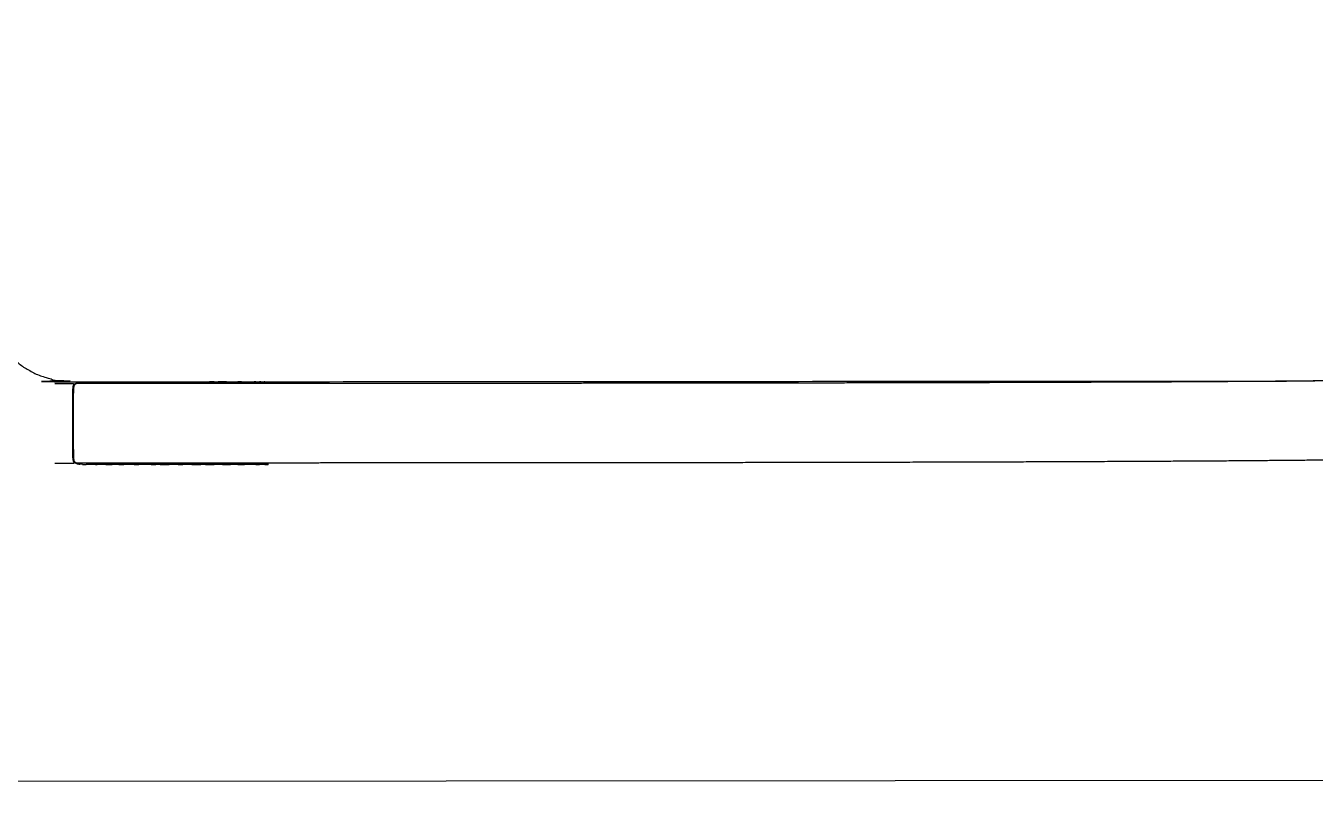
# Model space of a CAD drawing. Header units: millimetres. Extents: x 3429 to 24139, y -631 to 9878.
# Drawn here: x 8647.91 to 8684.87, y 3228.4 to 3250.64 of the extents above; entities that cross this region are included whole.
import ezdxf

# ---------------------------------------------------------------- set-up
doc = ezdxf.new("R2010")
doc.units = ezdxf.units.MM
for name, color, linetype, lineweight in [('multid_gorunus_4', 15, 'Continuous', 9), ('multid_gorunus_5', 193, 'Continuous', 5), ('SINIR', 3, 'Continuous', 30)]:
    doc.layers.add(name, color=color, linetype=linetype, lineweight=lineweight)

# ---------------------------------------------------------------- blocks, each defined once
blk = doc.blocks.new('altlık')
at = {"layer": 'SINIR'}
blk.add_lwpolyline([(7202.782, 6086.191), (7625.316, 6086.278), (7625.32, 6186.272), (8675.317, 6186.268), (8675.317, 6032.385), (8986.536, 6032.385), (8986.536, 5221.917), (6926.031, 5220.474), (6925.315, 6086.134)], dxfattribs=at)
blk = doc.blocks.new('grup-2')
at = {"layer": 'multid_gorunus_4', "lineweight": -3}
for points, knots in [([(1791.857, 5705.226), (1791.861, 5705.218), (1791.865, 5705.211), (1791.876, 5705.201), (1791.888, 5705.191), (1791.909, 5705.174), (1791.931, 5705.158), (1791.966, 5705.133), (1792, 5705.108), (1792.052, 5705.071), (1792.103, 5705.034), (1792.167, 5704.988), (1792.231, 5704.941), (1792.305, 5704.889), (1792.379, 5704.837), (1792.459, 5704.781), (1792.54, 5704.725), (1792.624, 5704.668), (1792.709, 5704.611), (1792.796, 5704.553), (1792.883, 5704.496), (1792.973, 5704.439), (1793.063, 5704.382), (1793.154, 5704.325), (1793.245, 5704.268), (1793.337, 5704.213), (1793.429, 5704.157), (1793.522, 5704.103), (1793.615, 5704.048), (1793.709, 5703.995), (1793.803, 5703.941), (1793.898, 5703.889), (1793.993, 5703.837), (1794.089, 5703.785), (1794.185, 5703.734), (1794.281, 5703.684), (1794.378, 5703.634), (1794.475, 5703.585), (1794.573, 5703.536), (1794.671, 5703.488), (1794.77, 5703.44), (1794.869, 5703.393), (1794.968, 5703.346), (1795.068, 5703.301), (1795.168, 5703.255), (1795.269, 5703.211), (1795.37, 5703.166), (1795.472, 5703.123), (1795.574, 5703.08), (1795.676, 5703.038), (1795.779, 5702.995), (1795.882, 5702.954), (1795.985, 5702.914), (1796.089, 5702.874), (1796.193, 5702.834), (1796.298, 5702.796), (1796.403, 5702.757), (1796.509, 5702.72), (1796.614, 5702.683), (1796.72, 5702.647), (1796.827, 5702.611), (1796.934, 5702.576), (1797.041, 5702.542), (1797.148, 5702.508), (1797.256, 5702.475), (1797.364, 5702.443), (1797.472, 5702.411), (1797.581, 5702.38), (1797.69, 5702.349), (1797.8, 5702.32), (1797.91, 5702.291), (1798.02, 5702.263), (1798.13, 5702.235), (1798.241, 5702.208), (1798.352, 5702.181), (1798.463, 5702.156), (1798.574, 5702.131), (1798.686, 5702.107), (1798.798, 5702.084), (1798.911, 5702.061), (1799.023, 5702.039), (1799.136, 5702.018), (1799.249, 5701.997), (1799.367, 5701.978), (1799.484, 5701.958), (1799.61, 5701.94), (1799.737, 5701.922), (1799.875, 5701.905), (1800.014, 5701.889), (1800.169, 5701.873), (1800.324, 5701.858), (1800.5, 5701.843), (1800.675, 5701.829), (1800.876, 5701.816), (1801.076, 5701.802), (1801.304, 5701.79), (1801.533, 5701.778), (1801.794, 5701.767), (1802.056, 5701.756), (1802.353, 5701.746), (1802.651, 5701.736), (1802.989, 5701.726), (1803.327, 5701.717), (1803.71, 5701.709), (1804.093, 5701.7), (1804.524, 5701.693), (1804.955, 5701.685), (1805.439, 5701.678), (1805.923, 5701.671), (1806.463, 5701.665), (1807.004, 5701.659), (1807.604, 5701.654), (1808.205, 5701.648), (1808.87, 5701.643), (1809.536, 5701.638), (1810.257, 5701.634), (1810.979, 5701.63), (1811.749, 5701.626), (1812.52, 5701.622), (1813.33, 5701.619), (1814.141, 5701.615), (1814.984, 5701.612), (1815.827, 5701.609), (1816.694, 5701.607), (1817.561, 5701.604), (1818.445, 5701.602), (1819.328, 5701.6), (1820.22, 5701.598), (1821.112, 5701.596), (1822.004, 5701.595), (1822.896, 5701.593), (1823.78, 5701.592), (1824.665, 5701.591), (1825.533, 5701.59), (1826.401, 5701.589), (1827.246, 5701.588), (1827.491, 5701.588), (1828.303, 5701.587), (1829.116, 5701.587), (1829.888, 5701.586), (1830.661, 5701.586), (1831.386, 5701.585), (1832.11, 5701.585), (1832.779, 5701.585), (1833.448, 5701.584), (1834.052, 5701.584), (1834.657, 5701.584), (1835.201, 5701.583), (1835.745, 5701.583), (1836.232, 5701.583), (1836.719, 5701.583), (1837.152, 5701.582), (1837.586, 5701.582), (1837.97, 5701.582), (1838.353, 5701.582), (1838.69, 5701.582), (1839.027, 5701.582), (1839.321, 5701.581), (1839.616, 5701.581), (1839.87, 5701.581), (1840.125, 5701.581), (1840.344, 5701.581), (1840.563, 5701.581), (1840.748, 5701.581), (1840.934, 5701.581), (1841.089, 5701.581), (1841.245, 5701.581), (1841.372, 5701.58), (1841.5, 5701.58), (1841.603, 5701.58), (1841.706, 5701.58), (1841.787, 5701.58), (1841.868, 5701.58), (1841.93, 5701.58), (1841.992, 5701.58), (1842.038, 5701.58), (1842.083, 5701.58), (1842.115, 5701.58), (1842.147, 5701.58), (1842.168, 5701.581), (1842.189, 5701.581), (1842.201, 5701.583), (1842.213, 5701.585)], [0, 0, 0, 1, 1, 2, 2, 3, 3, 4, 4, 5, 5, 6, 6, 7, 7, 8, 8, 9, 9, 10, 10, 11, 11, 12, 12, 13, 13, 14, 14, 15, 15, 16, 16, 17, 17, 18, 18, 19, 19, 20, 20, 21, 21, 22, 22, 23, 23, 24, 24, 25, 25, 26, 26, 27, 27, 28, 28, 29, 29, 30, 30, 31, 31, 32, 32, 33, 33, 34, 34, 35, 35, 36, 36, 37, 37, 38, 38, 39, 39, 40, 40, 41, 41, 42, 42, 43, 43, 44, 44, 45, 45, 46, 46, 47, 47, 48, 48, 49, 49, 50, 50, 51, 51, 52, 52, 53, 53, 54, 54, 55, 55, 56, 56, 57, 57, 58, 58, 59, 59, 60, 60, 61, 61, 62, 62, 63, 63, 64, 64, 65, 65, 66, 66, 67, 67, 68, 68, 69, 69, 70, 70, 71, 71, 72, 72, 73, 73, 74, 74, 75, 75, 76, 76, 77, 77, 78, 78, 79, 79, 80, 80, 81, 81, 82, 82, 83, 83, 84, 84, 85, 85, 86, 86, 87, 87, 88, 88, 89, 89, 90, 90, 91, 91, 91]), ([(1791.857, 5705.226), (1791.861, 5705.218), (1791.865, 5705.211), (1791.876, 5705.201), (1791.888, 5705.191), (1791.909, 5705.174), (1791.931, 5705.158), (1791.966, 5705.133), (1792, 5705.108), (1792.052, 5705.071), (1792.103, 5705.034), (1792.167, 5704.988), (1792.231, 5704.941), (1792.305, 5704.889), (1792.379, 5704.837), (1792.459, 5704.781), (1792.54, 5704.725), (1792.624, 5704.668), (1792.709, 5704.611), (1792.796, 5704.553), (1792.883, 5704.496), (1792.973, 5704.439), (1793.063, 5704.382), (1793.154, 5704.325), (1793.245, 5704.268), (1793.337, 5704.213), (1793.429, 5704.157), (1793.522, 5704.103), (1793.615, 5704.048), (1793.709, 5703.995), (1793.803, 5703.941), (1793.898, 5703.889), (1793.993, 5703.837), (1794.089, 5703.785), (1794.185, 5703.734), (1794.281, 5703.684), (1794.378, 5703.634), (1794.475, 5703.585), (1794.573, 5703.536), (1794.671, 5703.488), (1794.77, 5703.44), (1794.869, 5703.393), (1794.968, 5703.346), (1795.068, 5703.301), (1795.168, 5703.255), (1795.269, 5703.211), (1795.37, 5703.166), (1795.472, 5703.123), (1795.574, 5703.08), (1795.676, 5703.038), (1795.779, 5702.995), (1795.882, 5702.954), (1795.985, 5702.914), (1796.089, 5702.874), (1796.193, 5702.834), (1796.298, 5702.796), (1796.403, 5702.757), (1796.509, 5702.72), (1796.614, 5702.683), (1796.72, 5702.647), (1796.827, 5702.611), (1796.934, 5702.576), (1797.041, 5702.542), (1797.148, 5702.508), (1797.256, 5702.475), (1797.364, 5702.443), (1797.472, 5702.411), (1797.581, 5702.38), (1797.69, 5702.349), (1797.8, 5702.32), (1797.91, 5702.291), (1798.02, 5702.263), (1798.13, 5702.235), (1798.241, 5702.208), (1798.352, 5702.181), (1798.463, 5702.156), (1798.574, 5702.131), (1798.686, 5702.107), (1798.798, 5702.084), (1798.911, 5702.061), (1799.023, 5702.039), (1799.136, 5702.018), (1799.249, 5701.997), (1799.367, 5701.978), (1799.484, 5701.958), (1799.61, 5701.94), (1799.737, 5701.922), (1799.875, 5701.905), (1800.014, 5701.889), (1800.169, 5701.873), (1800.324, 5701.858), (1800.5, 5701.843), (1800.675, 5701.829), (1800.876, 5701.816), (1801.076, 5701.802), (1801.304, 5701.79), (1801.533, 5701.778), (1801.794, 5701.767), (1802.056, 5701.756), (1802.353, 5701.746), (1802.651, 5701.736), (1802.989, 5701.726), (1803.327, 5701.717), (1803.71, 5701.709), (1804.093, 5701.7), (1804.524, 5701.693), (1804.955, 5701.685), (1805.439, 5701.678), (1805.923, 5701.671), (1806.463, 5701.665), (1807.004, 5701.659), (1807.604, 5701.654), (1808.205, 5701.648), (1808.87, 5701.643), (1809.536, 5701.638), (1810.257, 5701.634), (1810.979, 5701.63), (1811.749, 5701.626), (1812.52, 5701.622), (1813.33, 5701.619), (1814.141, 5701.615), (1814.984, 5701.612), (1815.827, 5701.609), (1816.694, 5701.607), (1817.561, 5701.604), (1818.445, 5701.602), (1819.328, 5701.6), (1820.22, 5701.598), (1821.112, 5701.596), (1822.004, 5701.595), (1822.896, 5701.593), (1823.78, 5701.592), (1824.665, 5701.591), (1825.533, 5701.59), (1826.401, 5701.589), (1827.246, 5701.588), (1827.491, 5701.588), (1828.303, 5701.587), (1829.116, 5701.587), (1829.888, 5701.586), (1830.661, 5701.586), (1831.386, 5701.585), (1832.11, 5701.585), (1832.779, 5701.585), (1833.448, 5701.584), (1834.052, 5701.584), (1834.657, 5701.584), (1835.201, 5701.583), (1835.745, 5701.583), (1836.232, 5701.583), (1836.719, 5701.583), (1837.152, 5701.582), (1837.586, 5701.582), (1837.97, 5701.582), (1838.353, 5701.582), (1838.69, 5701.582), (1839.027, 5701.582), (1839.321, 5701.581), (1839.616, 5701.581), (1839.87, 5701.581), (1840.125, 5701.581), (1840.344, 5701.581), (1840.563, 5701.581), (1840.748, 5701.581), (1840.934, 5701.581), (1841.089, 5701.581), (1841.245, 5701.581), (1841.372, 5701.58), (1841.5, 5701.58), (1841.603, 5701.58), (1841.706, 5701.58), (1841.787, 5701.58), (1841.868, 5701.58), (1841.93, 5701.58), (1841.992, 5701.58), (1842.038, 5701.58), (1842.083, 5701.58), (1842.115, 5701.58), (1842.147, 5701.58), (1842.168, 5701.581), (1842.189, 5701.581), (1842.201, 5701.583), (1842.213, 5701.585)], [0, 0, 0, 1, 1, 2, 2, 3, 3, 4, 4, 5, 5, 6, 6, 7, 7, 8, 8, 9, 9, 10, 10, 11, 11, 12, 12, 13, 13, 14, 14, 15, 15, 16, 16, 17, 17, 18, 18, 19, 19, 20, 20, 21, 21, 22, 22, 23, 23, 24, 24, 25, 25, 26, 26, 27, 27, 28, 28, 29, 29, 30, 30, 31, 31, 32, 32, 33, 33, 34, 34, 35, 35, 36, 36, 37, 37, 38, 38, 39, 39, 40, 40, 41, 41, 42, 42, 43, 43, 44, 44, 45, 45, 46, 46, 47, 47, 48, 48, 49, 49, 50, 50, 51, 51, 52, 52, 53, 53, 54, 54, 55, 55, 56, 56, 57, 57, 58, 58, 59, 59, 60, 60, 61, 61, 62, 62, 63, 63, 64, 64, 65, 65, 66, 66, 67, 67, 68, 68, 69, 69, 70, 70, 71, 71, 72, 72, 73, 73, 74, 74, 75, 75, 76, 76, 77, 77, 78, 78, 79, 79, 80, 80, 81, 81, 82, 82, 83, 83, 84, 84, 85, 85, 86, 86, 87, 87, 88, 88, 89, 89, 90, 90, 91, 91, 91]), ([(1841.82, 5703.899), (1841.781, 5703.9), (1841.742, 5703.9), (1841.721, 5703.901), (1841.701, 5703.902), (1841.65, 5703.902), (1841.598, 5703.902), (1841.54, 5703.903), (1841.481, 5703.903), (1841.414, 5703.903), (1841.347, 5703.903), (1841.271, 5703.903), (1841.195, 5703.903), (1841.109, 5703.903), (1841.024, 5703.903), (1840.929, 5703.903), (1840.833, 5703.903), (1840.729, 5703.903), (1840.625, 5703.904), (1840.513, 5703.904), (1840.402, 5703.904), (1840.284, 5703.904), (1840.166, 5703.904), (1840.043, 5703.904), (1839.92, 5703.904), (1839.793, 5703.904), (1839.666, 5703.904), (1839.537, 5703.904), (1839.408, 5703.904), (1839.277, 5703.904), (1839.147, 5703.904), (1839.016, 5703.904), (1838.886, 5703.904), (1838.757, 5703.904), (1838.628, 5703.904), (1838.501, 5703.905), (1838.374, 5703.905), (1838.251, 5703.905), (1838.128, 5703.905), (1838.01, 5703.905), (1837.892, 5703.905), (1837.781, 5703.905), (1837.669, 5703.905), (1837.565, 5703.905), (1837.461, 5703.905), (1837.365, 5703.905), (1837.27, 5703.905), (1837.184, 5703.905), (1837.099, 5703.905), (1837.023, 5703.905), (1836.947, 5703.905), (1836.88, 5703.905), (1836.813, 5703.905), (1836.803, 5703.905), (1836.793, 5703.905)], [90.111111, 90.111111, 90.111111, 91, 91, 92, 92, 93, 93, 94, 94, 95, 95, 96, 96, 97, 97, 98, 98, 99, 99, 100, 100, 101, 101, 102, 102, 103, 103, 104, 104, 105, 105, 106, 106, 107, 107, 108, 108, 109, 109, 110, 110, 111, 111, 112, 112, 113, 113, 114, 114, 115, 115, 116, 116, 116.169368, 116.169368, 116.169368]), ([(1841.82, 5703.899), (1841.781, 5703.9), (1841.742, 5703.9), (1841.721, 5703.901), (1841.701, 5703.902), (1841.65, 5703.902), (1841.598, 5703.902), (1841.54, 5703.903), (1841.481, 5703.903), (1841.414, 5703.903), (1841.347, 5703.903), (1841.271, 5703.903), (1841.195, 5703.903), (1841.109, 5703.903), (1841.024, 5703.903), (1840.929, 5703.903), (1840.833, 5703.903), (1840.729, 5703.903), (1840.625, 5703.904), (1840.513, 5703.904), (1840.402, 5703.904), (1840.284, 5703.904), (1840.166, 5703.904), (1840.043, 5703.904), (1839.92, 5703.904), (1839.793, 5703.904), (1839.666, 5703.904), (1839.537, 5703.904), (1839.408, 5703.904), (1839.277, 5703.904), (1839.147, 5703.904), (1839.016, 5703.904), (1838.886, 5703.904), (1838.757, 5703.904), (1838.628, 5703.904), (1838.501, 5703.905), (1838.374, 5703.905), (1838.251, 5703.905), (1838.128, 5703.905), (1838.01, 5703.905), (1837.892, 5703.905), (1837.781, 5703.905), (1837.669, 5703.905), (1837.565, 5703.905), (1837.461, 5703.905), (1837.365, 5703.905), (1837.27, 5703.905), (1837.184, 5703.905), (1837.099, 5703.905), (1837.023, 5703.905), (1836.947, 5703.905), (1836.88, 5703.905), (1836.813, 5703.905), (1836.803, 5703.905), (1836.793, 5703.905)], [90.111111, 90.111111, 90.111111, 91, 91, 92, 92, 93, 93, 94, 94, 95, 95, 96, 96, 97, 97, 98, 98, 99, 99, 100, 100, 101, 101, 102, 102, 103, 103, 104, 104, 105, 105, 106, 106, 107, 107, 108, 108, 109, 109, 110, 110, 111, 111, 112, 112, 113, 113, 114, 114, 115, 115, 116, 116, 116.169368, 116.169368, 116.169368]), ([(1836.911, 5703.905), (1836.912, 5703.905), (1836.912, 5703.905), (1836.93, 5703.905), (1836.947, 5703.905)], [247.9906989, 247.9906989, 247.9906989, 248, 248, 248.2579235, 248.2579235, 248.2579235]), ([(1836.911, 5703.905), (1836.912, 5703.905), (1836.912, 5703.905), (1836.93, 5703.905), (1836.947, 5703.905)], [247.9906989, 247.9906989, 247.9906989, 248, 248, 248.2579235, 248.2579235, 248.2579235]), ([(1837.047, 5703.905), (1837.048, 5703.905), (1837.048, 5703.905), (1837.073, 5703.905), (1837.099, 5703.905)], [248.9965407, 248.9965407, 248.9965407, 249, 249, 249.3333336, 249.3333336, 249.3333336]), ([(1837.047, 5703.905), (1837.048, 5703.905), (1837.048, 5703.905), (1837.073, 5703.905), (1837.099, 5703.905)], [248.9965407, 248.9965407, 248.9965407, 249, 249, 249.3333336, 249.3333336, 249.3333336]), ([(1837.46, 5703.905), (1837.514, 5703.905), (1837.567, 5703.905), (1837.567, 5703.905), (1837.567, 5703.905)], [251.4433919, 251.4433919, 251.4433919, 252, 252, 252.0000001, 252.0000001, 252.0000001]), ([(1837.46, 5703.905), (1837.514, 5703.905), (1837.567, 5703.905), (1837.567, 5703.905), (1837.567, 5703.905)], [251.4433919, 251.4433919, 251.4433919, 252, 252, 252.0000001, 252.0000001, 252.0000001]), ([(1837.892, 5703.905), (1837.948, 5703.905), (1838.004, 5703.905), (1838.066, 5703.905), (1838.128, 5703.905)], [253.50262, 253.50262, 253.50262, 254, 254, 254.520117, 254.520117, 254.520117]), ([(1837.892, 5703.905), (1837.948, 5703.905), (1838.004, 5703.905), (1838.066, 5703.905), (1838.128, 5703.905)], [253.50262, 253.50262, 253.50262, 254, 254, 254.520117, 254.520117, 254.520117]), ([(1838.242, 5703.905), (1838.242, 5703.905), (1838.243, 5703.905), (1838.308, 5703.905), (1838.374, 5703.905)], [254.9972972, 254.9972972, 254.9972972, 255, 255, 255.5285371, 255.5285371, 255.5285371]), ([(1838.242, 5703.905), (1838.242, 5703.905), (1838.243, 5703.905), (1838.308, 5703.905), (1838.374, 5703.905)], [254.9972972, 254.9972972, 254.9972972, 255, 255, 255.5285371, 255.5285371, 255.5285371]), ([(1838.747, 5703.904), (1838.747, 5703.904), (1838.748, 5703.904), (1838.817, 5703.904), (1838.886, 5703.904)], [256.9963384, 256.9963384, 256.9963384, 257, 257, 257.5283092, 257.5283092, 257.5283092]), ([(1838.747, 5703.904), (1838.747, 5703.904), (1838.748, 5703.904), (1838.817, 5703.904), (1838.886, 5703.904)], [256.9963384, 256.9963384, 256.9963384, 257, 257, 257.5283092, 257.5283092, 257.5283092]), ([(1839.009, 5703.904), (1839.009, 5703.904), (1839.009, 5703.904), (1839.141, 5703.904), (1839.273, 5703.904), (1839.34, 5703.904), (1839.408, 5703.904)], [257.99816, 257.99816, 257.99816, 258, 258, 259, 259, 259.510421, 259.510421, 259.510421]), ([(1839.009, 5703.904), (1839.009, 5703.904), (1839.009, 5703.904), (1839.141, 5703.904), (1839.273, 5703.904), (1839.34, 5703.904), (1839.408, 5703.904)], [257.99816, 257.99816, 257.99816, 258, 258, 259, 259, 259.510421, 259.510421, 259.510421]), ([(1839.536, 5703.904), (1839.537, 5703.904), (1839.537, 5703.904), (1839.602, 5703.904), (1839.666, 5703.904)], [259.9959788, 259.9959788, 259.9959788, 260, 260, 260.4944509, 260.4944509, 260.4944509]), ([(1839.536, 5703.904), (1839.537, 5703.904), (1839.537, 5703.904), (1839.602, 5703.904), (1839.666, 5703.904)], [259.9959788, 259.9959788, 259.9959788, 260, 260, 260.4944509, 260.4944509, 260.4944509]), ([(1840.054, 5703.904), (1840.054, 5703.904), (1840.055, 5703.904), (1840.11, 5703.904), (1840.166, 5703.904)], [261.9964985, 261.9964985, 261.9964985, 262, 262, 262.4469027, 262.4469027, 262.4469027]), ([(1840.054, 5703.904), (1840.054, 5703.904), (1840.055, 5703.904), (1840.11, 5703.904), (1840.166, 5703.904)], [261.9964985, 261.9964985, 261.9964985, 262, 262, 262.4469027, 262.4469027, 262.4469027]), ([(1840.302, 5703.904), (1840.303, 5703.904), (1840.303, 5703.904), (1840.422, 5703.904), (1840.542, 5703.904), (1840.583, 5703.904), (1840.625, 5703.904)], [262.997395, 262.997395, 262.997395, 263, 263, 264, 264, 264.369074, 264.369074, 264.369074]), ([(1840.302, 5703.904), (1840.303, 5703.904), (1840.303, 5703.904), (1840.422, 5703.904), (1840.542, 5703.904), (1840.583, 5703.904), (1840.625, 5703.904)], [262.997395, 262.997395, 262.997395, 263, 263, 264, 264, 264.369074, 264.369074, 264.369074]), ([(1840.767, 5703.903), (1840.767, 5703.903), (1840.767, 5703.903), (1840.872, 5703.903), (1840.978, 5703.903), (1841.001, 5703.903), (1841.024, 5703.903)], [264.999047, 264.999047, 264.999047, 265, 265, 266, 266, 266.239627, 266.239627, 266.239627]), ([(1840.767, 5703.903), (1840.767, 5703.903), (1840.767, 5703.903), (1840.872, 5703.903), (1840.978, 5703.903), (1841.001, 5703.903), (1841.024, 5703.903)], [264.999047, 264.999047, 264.999047, 265, 265, 266, 266, 266.239627, 266.239627, 266.239627]), ([(1841.82, 5703.899), (1841.842, 5703.899), (1841.864, 5703.899), (1841.896, 5703.898), (1841.927, 5703.897), (1841.954, 5703.896), (1841.98, 5703.895), (1842.001, 5703.894), (1842.022, 5703.893)], [83.301867, 83.301867, 83.301867, 84, 84, 85, 85, 86, 86, 87, 87, 87]), ([(1841.82, 5703.899), (1841.842, 5703.899), (1841.864, 5703.899), (1841.896, 5703.898), (1841.927, 5703.897), (1841.954, 5703.896), (1841.98, 5703.895), (1842.001, 5703.894), (1842.022, 5703.893)], [83.301867, 83.301867, 83.301867, 84, 84, 85, 85, 86, 86, 87, 87, 87]), ([(1842.1, 5703.887), (1842.082, 5703.889), (1842.065, 5703.891), (1842.043, 5703.892), (1842.022, 5703.893)], [0, 0, 0, 1, 1, 2, 2, 2]), ([(1842.1, 5703.887), (1842.082, 5703.889), (1842.065, 5703.891), (1842.043, 5703.892), (1842.022, 5703.893)], [0, 0, 0, 1, 1, 2, 2, 2]), ([(1842.1, 5703.887), (1842.114, 5703.885), (1842.127, 5703.883), (1842.14, 5703.88), (1842.152, 5703.878)], [2, 2, 2, 3, 3, 4, 4, 4]), ([(1842.1, 5703.887), (1842.114, 5703.885), (1842.127, 5703.883), (1842.14, 5703.88), (1842.152, 5703.878)], [2, 2, 2, 3, 3, 4, 4, 4]), ([(1842.152, 5703.878), (1842.163, 5703.876), (1842.174, 5703.873), (1842.182, 5703.87), (1842.19, 5703.868), (1842.197, 5703.864), (1842.203, 5703.861)], [-1, -1, -1, 0, 0, 1, 1, 2, 2, 2]), ([(1842.152, 5703.878), (1842.163, 5703.876), (1842.174, 5703.873), (1842.182, 5703.87), (1842.19, 5703.868), (1842.197, 5703.864), (1842.203, 5703.861)], [-1, -1, -1, 0, 0, 1, 1, 2, 2, 2]), ([(1842.179, 5701.567), (1842.183, 5701.568), (1842.188, 5701.568), (1842.198, 5701.571), (1842.209, 5701.573), (1842.217, 5701.576), (1842.225, 5701.579), (1842.231, 5701.582), (1842.237, 5701.585), (1842.242, 5701.588), (1842.247, 5701.592), (1842.251, 5701.596), (1842.255, 5701.6), (1842.259, 5701.604), (1842.263, 5701.609), (1842.266, 5701.614), (1842.269, 5701.62), (1842.272, 5701.626), (1842.275, 5701.632), (1842.277, 5701.64), (1842.279, 5701.647), (1842.281, 5701.656), (1842.283, 5701.665), (1842.285, 5701.675), (1842.287, 5701.686), (1842.288, 5701.698), (1842.289, 5701.71), (1842.29, 5701.724), (1842.292, 5701.738), (1842.292, 5701.754), (1842.293, 5701.77), (1842.294, 5701.788), (1842.294, 5701.806), (1842.295, 5701.827), (1842.295, 5701.847), (1842.295, 5701.87), (1842.296, 5701.893), (1842.296, 5701.919), (1842.296, 5701.945), (1842.296, 5701.973), (1842.296, 5702.001), (1842.296, 5702.032), (1842.296, 5702.064), (1842.296, 5702.098), (1842.296, 5702.132), (1842.296, 5702.169), (1842.296, 5702.206), (1842.296, 5702.245), (1842.296, 5702.285), (1842.296, 5702.326), (1842.296, 5702.367), (1842.296, 5702.41), (1842.296, 5702.452), (1842.296, 5702.496), (1842.296, 5702.54), (1842.296, 5702.585), (1842.296, 5702.629), (1842.296, 5702.674), (1842.296, 5702.719), (1842.296, 5702.764), (1842.296, 5702.809), (1842.296, 5702.853), (1842.296, 5702.898), (1842.296, 5702.942), (1842.296, 5702.986), (1842.296, 5703.028), (1842.296, 5703.071), (1842.296, 5703.112), (1842.297, 5703.153), (1842.296, 5703.193), (1842.296, 5703.232), (1842.296, 5703.269), (1842.297, 5703.306), (1842.297, 5703.34), (1842.297, 5703.374), (1842.297, 5703.406), (1842.297, 5703.437), (1842.297, 5703.465), (1842.297, 5703.493), (1842.296, 5703.519), (1842.296, 5703.545), (1842.296, 5703.568), (1842.296, 5703.591), (1842.295, 5703.611), (1842.295, 5703.632), (1842.295, 5703.65), (1842.294, 5703.668), (1842.293, 5703.684), (1842.292, 5703.7), (1842.291, 5703.714), (1842.29, 5703.728), (1842.289, 5703.74), (1842.288, 5703.752), (1842.286, 5703.763), (1842.284, 5703.773), (1842.282, 5703.782), (1842.28, 5703.791), (1842.278, 5703.798), (1842.275, 5703.806), (1842.273, 5703.812), (1842.27, 5703.818), (1842.267, 5703.824), (1842.263, 5703.829), (1842.26, 5703.834), (1842.256, 5703.838), (1842.252, 5703.842), (1842.248, 5703.846), (1842.243, 5703.85), (1842.238, 5703.853), (1842.232, 5703.856), (1842.225, 5703.86), (1842.217, 5703.862), (1842.21, 5703.865), (1842.199, 5703.867), (1842.189, 5703.87), (1842.184, 5703.87), (1842.18, 5703.871)], [123.680145, 123.680145, 123.680145, 124, 124, 125, 125, 126, 126, 127, 127, 128, 128, 129, 129, 130, 130, 131, 131, 132, 132, 133, 133, 134, 134, 135, 135, 136, 136, 137, 137, 138, 138, 139, 139, 140, 140, 141, 141, 142, 142, 143, 143, 144, 144, 145, 145, 146, 146, 147, 147, 148, 148, 149, 149, 150, 150, 151, 151, 152, 152, 153, 153, 154, 154, 155, 155, 156, 156, 157, 157, 158, 158, 159, 159, 160, 160, 161, 161, 162, 162, 163, 163, 164, 164, 165, 165, 166, 166, 167, 167, 168, 168, 169, 169, 170, 170, 171, 171, 172, 172, 173, 173, 174, 174, 175, 175, 176, 176, 177, 177, 178, 178, 179, 179, 180, 180, 180.319855, 180.319855, 180.319855]), ([(1842.179, 5701.567), (1842.183, 5701.568), (1842.188, 5701.568), (1842.198, 5701.571), (1842.209, 5701.573), (1842.217, 5701.576), (1842.225, 5701.579), (1842.231, 5701.582), (1842.237, 5701.585), (1842.242, 5701.588), (1842.247, 5701.592), (1842.251, 5701.596), (1842.255, 5701.6), (1842.259, 5701.604), (1842.263, 5701.609), (1842.266, 5701.614), (1842.269, 5701.62), (1842.272, 5701.626), (1842.275, 5701.632), (1842.277, 5701.64), (1842.279, 5701.647), (1842.281, 5701.656), (1842.283, 5701.665), (1842.285, 5701.675), (1842.287, 5701.686), (1842.288, 5701.698), (1842.289, 5701.71), (1842.29, 5701.724), (1842.292, 5701.738), (1842.292, 5701.754), (1842.293, 5701.77), (1842.294, 5701.788), (1842.294, 5701.806), (1842.295, 5701.827), (1842.295, 5701.847), (1842.295, 5701.87), (1842.296, 5701.893), (1842.296, 5701.919), (1842.296, 5701.945), (1842.296, 5701.973), (1842.296, 5702.001), (1842.296, 5702.032), (1842.296, 5702.064), (1842.296, 5702.098), (1842.296, 5702.132), (1842.296, 5702.169), (1842.296, 5702.206), (1842.296, 5702.245), (1842.296, 5702.285), (1842.296, 5702.326), (1842.296, 5702.367), (1842.296, 5702.41), (1842.296, 5702.452), (1842.296, 5702.496), (1842.296, 5702.54), (1842.296, 5702.585), (1842.296, 5702.629), (1842.296, 5702.674), (1842.296, 5702.719), (1842.296, 5702.764), (1842.296, 5702.809), (1842.296, 5702.853), (1842.296, 5702.898), (1842.296, 5702.942), (1842.296, 5702.986), (1842.296, 5703.028), (1842.296, 5703.071), (1842.296, 5703.112), (1842.297, 5703.153), (1842.296, 5703.193), (1842.296, 5703.232), (1842.296, 5703.269), (1842.297, 5703.306), (1842.297, 5703.34), (1842.297, 5703.374), (1842.297, 5703.406), (1842.297, 5703.437), (1842.297, 5703.465), (1842.297, 5703.493), (1842.296, 5703.519), (1842.296, 5703.545), (1842.296, 5703.568), (1842.296, 5703.591), (1842.295, 5703.611), (1842.295, 5703.632), (1842.295, 5703.65), (1842.294, 5703.668), (1842.293, 5703.684), (1842.292, 5703.7), (1842.291, 5703.714), (1842.29, 5703.728), (1842.289, 5703.74), (1842.288, 5703.752), (1842.286, 5703.763), (1842.284, 5703.773), (1842.282, 5703.782), (1842.28, 5703.791), (1842.278, 5703.798), (1842.275, 5703.806), (1842.273, 5703.812), (1842.27, 5703.818), (1842.267, 5703.824), (1842.263, 5703.829), (1842.26, 5703.834), (1842.256, 5703.838), (1842.252, 5703.842), (1842.248, 5703.846), (1842.243, 5703.85), (1842.238, 5703.853), (1842.232, 5703.856), (1842.225, 5703.86), (1842.217, 5703.862), (1842.21, 5703.865), (1842.199, 5703.867), (1842.189, 5703.87), (1842.184, 5703.87), (1842.18, 5703.871)], [123.680145, 123.680145, 123.680145, 124, 124, 125, 125, 126, 126, 127, 127, 128, 128, 129, 129, 130, 130, 131, 131, 132, 132, 133, 133, 134, 134, 135, 135, 136, 136, 137, 137, 138, 138, 139, 139, 140, 140, 141, 141, 142, 142, 143, 143, 144, 144, 145, 145, 146, 146, 147, 147, 148, 148, 149, 149, 150, 150, 151, 151, 152, 152, 153, 153, 154, 154, 155, 155, 156, 156, 157, 157, 158, 158, 159, 159, 160, 160, 161, 161, 162, 162, 163, 163, 164, 164, 165, 165, 166, 166, 167, 167, 168, 168, 169, 169, 170, 170, 171, 171, 172, 172, 173, 173, 174, 174, 175, 175, 176, 176, 177, 177, 178, 178, 179, 179, 180, 180, 180.319855, 180.319855, 180.319855]), ([(1842.203, 5703.861), (1842.208, 5703.857), (1842.214, 5703.853), (1842.219, 5703.85), (1842.224, 5703.846)], [2, 2, 2, 3, 3, 4, 4, 4]), ([(1842.203, 5703.861), (1842.208, 5703.857), (1842.214, 5703.853), (1842.219, 5703.85), (1842.224, 5703.846)], [2, 2, 2, 3, 3, 4, 4, 4]), ([(1842.223, 5701.592), (1842.227, 5701.596), (1842.232, 5701.6), (1842.235, 5701.604), (1842.239, 5701.609), (1842.242, 5701.614), (1842.246, 5701.62), (1842.248, 5701.626), (1842.251, 5701.632), (1842.253, 5701.64), (1842.256, 5701.647), (1842.258, 5701.656), (1842.26, 5701.665), (1842.262, 5701.675), (1842.263, 5701.686), (1842.265, 5701.698), (1842.266, 5701.71), (1842.267, 5701.724), (1842.268, 5701.738), (1842.269, 5701.754), (1842.27, 5701.77), (1842.27, 5701.788), (1842.271, 5701.806), (1842.271, 5701.827), (1842.272, 5701.847), (1842.272, 5701.87), (1842.272, 5701.893), (1842.272, 5701.919), (1842.272, 5701.945), (1842.272, 5701.973), (1842.273, 5702.001), (1842.273, 5702.032), (1842.273, 5702.064), (1842.273, 5702.098), (1842.273, 5702.132), (1842.273, 5702.169), (1842.273, 5702.206), (1842.273, 5702.245), (1842.273, 5702.285), (1842.273, 5702.326), (1842.273, 5702.367), (1842.273, 5702.41), (1842.273, 5702.452), (1842.273, 5702.496), (1842.273, 5702.54), (1842.273, 5702.585), (1842.273, 5702.629), (1842.273, 5702.674), (1842.273, 5702.719), (1842.273, 5702.764), (1842.273, 5702.809), (1842.273, 5702.854), (1842.273, 5702.898), (1842.273, 5702.942), (1842.273, 5702.986), (1842.273, 5703.028), (1842.273, 5703.071), (1842.273, 5703.112), (1842.273, 5703.153), (1842.273, 5703.193), (1842.273, 5703.232), (1842.273, 5703.269), (1842.273, 5703.306), (1842.273, 5703.34), (1842.273, 5703.374), (1842.273, 5703.406), (1842.273, 5703.437), (1842.273, 5703.465), (1842.273, 5703.493), (1842.273, 5703.519), (1842.273, 5703.545), (1842.273, 5703.568), (1842.272, 5703.591), (1842.272, 5703.611), (1842.272, 5703.632), (1842.271, 5703.65), (1842.27, 5703.668), (1842.27, 5703.684), (1842.269, 5703.7), (1842.268, 5703.714), (1842.267, 5703.728), (1842.265, 5703.74), (1842.264, 5703.752), (1842.262, 5703.763), (1842.261, 5703.773), (1842.259, 5703.782), (1842.257, 5703.791), (1842.254, 5703.798), (1842.252, 5703.806), (1842.249, 5703.812), (1842.246, 5703.818), (1842.243, 5703.824), (1842.24, 5703.829), (1842.236, 5703.834), (1842.232, 5703.838), (1842.228, 5703.842), (1842.224, 5703.846)], [-32, -32, -32, -31, -31, -30, -30, -29, -29, -28, -28, -27, -27, -26, -26, -25, -25, -24, -24, -23, -23, -22, -22, -21, -21, -20, -20, -19, -19, -18, -18, -17, -17, -16, -16, -15, -15, -14, -14, -13, -13, -12, -12, -11, -11, -10, -10, -9, -9, -8, -8, -7, -7, -6, -6, -5, -5, -4, -4, -3, -3, -2, -2, -1, -1, 0, 0, 1, 1, 2, 2, 3, 3, 4, 4, 5, 5, 6, 6, 7, 7, 8, 8, 9, 9, 10, 10, 11, 11, 12, 12, 13, 13, 14, 14, 15, 15, 16, 16, 16]), ([(1842.223, 5701.592), (1842.227, 5701.596), (1842.232, 5701.6), (1842.235, 5701.604), (1842.239, 5701.609), (1842.242, 5701.614), (1842.246, 5701.62), (1842.248, 5701.626), (1842.251, 5701.632), (1842.253, 5701.64), (1842.256, 5701.647), (1842.258, 5701.656), (1842.26, 5701.665), (1842.262, 5701.675), (1842.263, 5701.686), (1842.265, 5701.698), (1842.266, 5701.71), (1842.267, 5701.724), (1842.268, 5701.738), (1842.269, 5701.754), (1842.27, 5701.77), (1842.27, 5701.788), (1842.271, 5701.806), (1842.271, 5701.827), (1842.272, 5701.847), (1842.272, 5701.87), (1842.272, 5701.893), (1842.272, 5701.919), (1842.272, 5701.945), (1842.272, 5701.973), (1842.273, 5702.001), (1842.273, 5702.032), (1842.273, 5702.064), (1842.273, 5702.098), (1842.273, 5702.132), (1842.273, 5702.169), (1842.273, 5702.206), (1842.273, 5702.245), (1842.273, 5702.285), (1842.273, 5702.326), (1842.273, 5702.367), (1842.273, 5702.41), (1842.273, 5702.452), (1842.273, 5702.496), (1842.273, 5702.54), (1842.273, 5702.585), (1842.273, 5702.629), (1842.273, 5702.674), (1842.273, 5702.719), (1842.273, 5702.764), (1842.273, 5702.809), (1842.273, 5702.854), (1842.273, 5702.898), (1842.273, 5702.942), (1842.273, 5702.986), (1842.273, 5703.028), (1842.273, 5703.071), (1842.273, 5703.112), (1842.273, 5703.153), (1842.273, 5703.193), (1842.273, 5703.232), (1842.273, 5703.269), (1842.273, 5703.306), (1842.273, 5703.34), (1842.273, 5703.374), (1842.273, 5703.406), (1842.273, 5703.437), (1842.273, 5703.465), (1842.273, 5703.493), (1842.273, 5703.519), (1842.273, 5703.545), (1842.273, 5703.568), (1842.272, 5703.591), (1842.272, 5703.611), (1842.272, 5703.632), (1842.271, 5703.65), (1842.27, 5703.668), (1842.27, 5703.684), (1842.269, 5703.7), (1842.268, 5703.714), (1842.267, 5703.728), (1842.265, 5703.74), (1842.264, 5703.752), (1842.262, 5703.763), (1842.261, 5703.773), (1842.259, 5703.782), (1842.257, 5703.791), (1842.254, 5703.798), (1842.252, 5703.806), (1842.249, 5703.812), (1842.246, 5703.818), (1842.243, 5703.824), (1842.24, 5703.829), (1842.236, 5703.834), (1842.232, 5703.838), (1842.228, 5703.842), (1842.224, 5703.846)], [-32, -32, -32, -31, -31, -30, -30, -29, -29, -28, -28, -27, -27, -26, -26, -25, -25, -24, -24, -23, -23, -22, -22, -21, -21, -20, -20, -19, -19, -18, -18, -17, -17, -16, -16, -15, -15, -14, -14, -13, -13, -12, -12, -11, -11, -10, -10, -9, -9, -8, -8, -7, -7, -6, -6, -5, -5, -4, -4, -3, -3, -2, -2, -1, -1, 0, 0, 1, 1, 2, 2, 3, 3, 4, 4, 5, 5, 6, 6, 7, 7, 8, 8, 9, 9, 10, 10, 11, 11, 12, 12, 13, 13, 14, 14, 15, 15, 16, 16, 16]), ([(1842.812, 5703.858), (1842.799, 5703.858), (1842.785, 5703.858), (1842.768, 5703.858), (1842.75, 5703.858), (1842.729, 5703.858), (1842.708, 5703.858), (1842.682, 5703.858), (1842.657, 5703.858), (1842.627, 5703.858), (1842.598, 5703.858), (1842.565, 5703.858), (1842.531, 5703.858), (1842.497, 5703.858), (1842.462, 5703.858), (1842.43, 5703.858), (1842.397, 5703.858), (1842.37, 5703.858), (1842.343, 5703.858), (1842.324, 5703.858), (1842.304, 5703.858), (1842.291, 5703.857), (1842.278, 5703.857), (1842.269, 5703.855), (1842.261, 5703.853), (1842.254, 5703.85), (1842.248, 5703.846)], [0, 0, 0, 1, 1, 2, 2, 3, 3, 4, 4, 5, 5, 6, 6, 7, 7, 8, 8, 9, 9, 10, 10, 11, 11, 12, 12, 13, 13, 13]), ([(1842.812, 5703.858), (1842.799, 5703.858), (1842.785, 5703.858), (1842.768, 5703.858), (1842.75, 5703.858), (1842.729, 5703.858), (1842.708, 5703.858), (1842.682, 5703.858), (1842.657, 5703.858), (1842.627, 5703.858), (1842.598, 5703.858), (1842.565, 5703.858), (1842.531, 5703.858), (1842.497, 5703.858), (1842.462, 5703.858), (1842.43, 5703.858), (1842.397, 5703.858), (1842.37, 5703.858), (1842.343, 5703.858), (1842.324, 5703.858), (1842.304, 5703.858), (1842.291, 5703.857), (1842.278, 5703.857), (1842.269, 5703.855), (1842.261, 5703.853), (1842.254, 5703.85), (1842.248, 5703.846)], [0, 0, 0, 1, 1, 2, 2, 3, 3, 4, 4, 5, 5, 6, 6, 7, 7, 8, 8, 9, 9, 10, 10, 11, 11, 12, 12, 13, 13, 13]), ([(1836.689, 5701.539), (1836.692, 5701.539), (1836.694, 5701.539), (1836.753, 5701.538), (1836.812, 5701.538), (1836.879, 5701.538), (1836.946, 5701.538), (1837.022, 5701.538), (1837.098, 5701.538), (1837.183, 5701.538), (1837.269, 5701.538), (1837.364, 5701.538), (1837.46, 5701.538), (1837.564, 5701.538), (1837.668, 5701.537), (1837.78, 5701.537), (1837.891, 5701.537), (1838.009, 5701.537), (1838.127, 5701.537), (1838.25, 5701.537), (1838.373, 5701.537), (1838.5, 5701.537), (1838.627, 5701.537), (1838.756, 5701.537), (1838.885, 5701.537), (1839.016, 5701.537), (1839.146, 5701.537), (1839.276, 5701.537), (1839.407, 5701.537), (1839.536, 5701.537), (1839.665, 5701.537), (1839.792, 5701.536), (1839.919, 5701.536), (1840.042, 5701.536), (1840.165, 5701.536), (1840.283, 5701.536), (1840.401, 5701.536), (1840.512, 5701.536), (1840.624, 5701.536), (1840.728, 5701.536), (1840.832, 5701.536), (1840.928, 5701.536), (1841.023, 5701.536), (1841.108, 5701.536), (1841.194, 5701.536), (1841.27, 5701.536), (1841.346, 5701.536), (1841.413, 5701.536), (1841.48, 5701.536), (1841.539, 5701.536), (1841.597, 5701.536), (1841.618, 5701.537), (1841.638, 5701.538), (1841.689, 5701.538), (1841.741, 5701.538), (1841.785, 5701.539), (1841.829, 5701.539), (1841.867, 5701.54), (1841.905, 5701.541), (1841.911, 5701.541), (1841.918, 5701.541)], [388.945268, 388.945268, 388.945268, 389, 389, 390, 390, 391, 391, 392, 392, 393, 393, 394, 394, 395, 395, 396, 396, 397, 397, 398, 398, 399, 399, 400, 400, 401, 401, 402, 402, 403, 403, 404, 404, 405, 405, 406, 406, 407, 407, 408, 408, 409, 409, 410, 410, 411, 411, 412, 412, 413, 413, 414, 414, 415, 415, 416, 416, 417, 417, 417.210526, 417.210526, 417.210526]), ([(1836.689, 5701.539), (1836.692, 5701.539), (1836.694, 5701.539), (1836.753, 5701.538), (1836.812, 5701.538), (1836.879, 5701.538), (1836.946, 5701.538), (1837.022, 5701.538), (1837.098, 5701.538), (1837.183, 5701.538), (1837.269, 5701.538), (1837.364, 5701.538), (1837.46, 5701.538), (1837.564, 5701.538), (1837.668, 5701.537), (1837.78, 5701.537), (1837.891, 5701.537), (1838.009, 5701.537), (1838.127, 5701.537), (1838.25, 5701.537), (1838.373, 5701.537), (1838.5, 5701.537), (1838.627, 5701.537), (1838.756, 5701.537), (1838.885, 5701.537), (1839.016, 5701.537), (1839.146, 5701.537), (1839.276, 5701.537), (1839.407, 5701.537), (1839.536, 5701.537), (1839.665, 5701.537), (1839.792, 5701.536), (1839.919, 5701.536), (1840.042, 5701.536), (1840.165, 5701.536), (1840.283, 5701.536), (1840.401, 5701.536), (1840.512, 5701.536), (1840.624, 5701.536), (1840.728, 5701.536), (1840.832, 5701.536), (1840.928, 5701.536), (1841.023, 5701.536), (1841.108, 5701.536), (1841.194, 5701.536), (1841.27, 5701.536), (1841.346, 5701.536), (1841.413, 5701.536), (1841.48, 5701.536), (1841.539, 5701.536), (1841.597, 5701.536), (1841.618, 5701.537), (1841.638, 5701.538), (1841.689, 5701.538), (1841.741, 5701.538), (1841.785, 5701.539), (1841.829, 5701.539), (1841.867, 5701.54), (1841.905, 5701.541), (1841.911, 5701.541), (1841.918, 5701.541)], [388.945268, 388.945268, 388.945268, 389, 389, 390, 390, 391, 391, 392, 392, 393, 393, 394, 394, 395, 395, 396, 396, 397, 397, 398, 398, 399, 399, 400, 400, 401, 401, 402, 402, 403, 403, 404, 404, 405, 405, 406, 406, 407, 407, 408, 408, 409, 409, 410, 410, 411, 411, 412, 412, 413, 413, 414, 414, 415, 415, 416, 416, 417, 417, 417.210526, 417.210526, 417.210526]), ([(1837.566, 5701.538), (1837.47, 5701.538), (1837.373, 5701.538), (1837.373, 5701.538), (1837.373, 5701.538)], [156, 156, 156, 157, 157, 157.001308, 157.001308, 157.001308]), ([(1837.566, 5701.538), (1837.47, 5701.538), (1837.373, 5701.538), (1837.373, 5701.538), (1837.373, 5701.538)], [156, 156, 156, 157, 157, 157.001308, 157.001308, 157.001308]), ([(1838.003, 5701.537), (1837.89, 5701.537), (1837.777, 5701.537), (1837.777, 5701.537), (1837.777, 5701.537)], [154, 154, 154, 155, 155, 155.002286, 155.002286, 155.002286]), ([(1838.003, 5701.537), (1837.89, 5701.537), (1837.777, 5701.537), (1837.777, 5701.537), (1837.777, 5701.537)], [154, 154, 154, 155, 155, 155.002286, 155.002286, 155.002286]), ([(1838.49, 5701.537), (1838.366, 5701.537), (1838.242, 5701.537), (1838.242, 5701.537), (1838.241, 5701.537)], [152, 152, 152, 153, 153, 153.001465, 153.001465, 153.001465]), ([(1838.49, 5701.537), (1838.366, 5701.537), (1838.242, 5701.537), (1838.242, 5701.537), (1838.241, 5701.537)], [152, 152, 152, 153, 153, 153.001465, 153.001465, 153.001465]), ([(1838.885, 5701.537), (1838.816, 5701.537), (1838.747, 5701.537), (1838.686, 5701.537), (1838.626, 5701.537)], [150.471308, 150.471308, 150.471308, 151, 151, 151.472958, 151.472958, 151.472958]), ([(1838.885, 5701.537), (1838.816, 5701.537), (1838.747, 5701.537), (1838.686, 5701.537), (1838.626, 5701.537)], [150.471308, 150.471308, 150.471308, 151, 151, 151.472958, 151.472958, 151.472958]), ([(1839.797, 5701.536), (1839.667, 5701.537), (1839.536, 5701.537), (1839.536, 5701.537), (1839.535, 5701.537)], [147, 147, 147, 148, 148, 148.002713, 148.002713, 148.002713]), ([(1839.797, 5701.536), (1839.667, 5701.537), (1839.536, 5701.537), (1839.536, 5701.537), (1839.535, 5701.537)], [147, 147, 147, 148, 148, 148.002713, 148.002713, 148.002713]), ([(1841.346, 5701.536), (1841.344, 5701.536), (1841.342, 5701.536), (1841.256, 5701.536), (1841.17, 5701.536)], [367.976517, 367.976517, 367.976517, 368, 368, 369, 369, 369]), ([(1841.346, 5701.536), (1841.344, 5701.536), (1841.342, 5701.536), (1841.256, 5701.536), (1841.17, 5701.536)], [367.976517, 367.976517, 367.976517, 368, 368, 369, 369, 369]), ([(1841.644, 5701.536), (1841.637, 5701.536), (1841.631, 5701.536), (1841.614, 5701.536), (1841.597, 5701.536)], [365.889986, 365.889986, 365.889986, 366, 366, 366.2533175, 366.2533175, 366.2533175]), ([(1841.644, 5701.536), (1841.637, 5701.536), (1841.631, 5701.536), (1841.614, 5701.536), (1841.597, 5701.536)], [365.889986, 365.889986, 365.889986, 366, 366, 366.2533175, 366.2533175, 366.2533175]), ([(1842.021, 5701.545), (1842, 5701.544), (1841.979, 5701.543), (1841.953, 5701.542), (1841.926, 5701.541), (1841.922, 5701.541), (1841.918, 5701.541)], [419, 419, 419, 420, 420, 421, 421, 421.133835, 421.133835, 421.133835]), ([(1842.021, 5701.545), (1842, 5701.544), (1841.979, 5701.543), (1841.953, 5701.542), (1841.926, 5701.541), (1841.922, 5701.541), (1841.918, 5701.541)], [419, 419, 419, 420, 420, 421, 421, 421.133835, 421.133835, 421.133835]), ([(1842.021, 5701.545), (1842.042, 5701.546), (1842.064, 5701.548), (1842.081, 5701.549), (1842.099, 5701.551)], [0, 0, 0, 1, 1, 2, 2, 2]), ([(1842.021, 5701.545), (1842.042, 5701.546), (1842.064, 5701.548), (1842.081, 5701.549), (1842.099, 5701.551)], [0, 0, 0, 1, 1, 2, 2, 2]), ([(1842.151, 5701.56), (1842.139, 5701.558), (1842.127, 5701.556), (1842.113, 5701.553), (1842.099, 5701.551)], [1, 1, 1, 2, 2, 3, 3, 3]), ([(1842.151, 5701.56), (1842.139, 5701.558), (1842.127, 5701.556), (1842.113, 5701.553), (1842.099, 5701.551)], [1, 1, 1, 2, 2, 3, 3, 3]), ([(1842.202, 5701.577), (1842.196, 5701.574), (1842.189, 5701.571), (1842.181, 5701.568), (1842.173, 5701.565), (1842.162, 5701.562), (1842.151, 5701.56)], [0, 0, 0, 1, 1, 2, 2, 3, 3, 3]), ([(1842.202, 5701.577), (1842.196, 5701.574), (1842.189, 5701.571), (1842.181, 5701.568), (1842.173, 5701.565), (1842.162, 5701.562), (1842.151, 5701.56)], [0, 0, 0, 1, 1, 2, 2, 3, 3, 3]), ([(1842.223, 5701.592), (1842.218, 5701.588), (1842.213, 5701.585), (1842.208, 5701.581), (1842.202, 5701.577)], [1, 1, 1, 2, 2, 3, 3, 3]), ([(1842.223, 5701.592), (1842.218, 5701.588), (1842.213, 5701.585), (1842.208, 5701.581), (1842.202, 5701.577)], [1, 1, 1, 2, 2, 3, 3, 3]), ([(1842.811, 5701.58), (1842.798, 5701.58), (1842.784, 5701.58), (1842.767, 5701.58), (1842.749, 5701.58), (1842.728, 5701.58), (1842.707, 5701.58), (1842.681, 5701.58), (1842.656, 5701.58), (1842.627, 5701.58), (1842.597, 5701.58), (1842.564, 5701.58), (1842.53, 5701.58), (1842.496, 5701.58), (1842.461, 5701.58), (1842.429, 5701.58), (1842.397, 5701.58), (1842.369, 5701.58), (1842.342, 5701.58), (1842.323, 5701.58), (1842.303, 5701.58), (1842.29, 5701.581), (1842.277, 5701.581), (1842.269, 5701.583), (1842.26, 5701.585), (1842.253, 5701.588), (1842.247, 5701.592)], [0, 0, 0, 1, 1, 2, 2, 3, 3, 4, 4, 5, 5, 6, 6, 7, 7, 8, 8, 9, 9, 10, 10, 11, 11, 12, 12, 13, 13, 13]), ([(1842.811, 5701.58), (1842.798, 5701.58), (1842.784, 5701.58), (1842.767, 5701.58), (1842.749, 5701.58), (1842.728, 5701.58), (1842.707, 5701.58), (1842.681, 5701.58), (1842.656, 5701.58), (1842.627, 5701.58), (1842.597, 5701.58), (1842.564, 5701.58), (1842.53, 5701.58), (1842.496, 5701.58), (1842.461, 5701.58), (1842.429, 5701.58), (1842.397, 5701.58), (1842.369, 5701.58), (1842.342, 5701.58), (1842.323, 5701.58), (1842.303, 5701.58), (1842.29, 5701.581), (1842.277, 5701.581), (1842.269, 5701.583), (1842.26, 5701.585), (1842.253, 5701.588), (1842.247, 5701.592)], [0, 0, 0, 1, 1, 2, 2, 3, 3, 4, 4, 5, 5, 6, 6, 7, 7, 8, 8, 9, 9, 10, 10, 11, 11, 12, 12, 13, 13, 13])]:
    blk.add_open_spline(points, degree=2, knots=knots, dxfattribs=at)
for points in [[(1836.793, 5703.905), (1836.803, 5703.905), (1836.813, 5703.905)], [(1836.793, 5703.905), (1836.803, 5703.905), (1836.813, 5703.905)], [(1836.792, 5701.539), (1836.743, 5701.539), (1836.694, 5701.539)], [(1836.792, 5701.539), (1836.743, 5701.539), (1836.694, 5701.539)], [(1837.047, 5701.538), (1836.996, 5701.538), (1836.946, 5701.538)], [(1837.047, 5701.538), (1836.996, 5701.538), (1836.946, 5701.538)], [(1839.272, 5701.537), (1839.209, 5701.537), (1839.145, 5701.537)], [(1839.272, 5701.537), (1839.209, 5701.537), (1839.145, 5701.537)], [(1840.054, 5701.536), (1839.986, 5701.536), (1839.918, 5701.536)], [(1840.054, 5701.536), (1839.986, 5701.536), (1839.918, 5701.536)], [(1840.541, 5701.536), (1840.47, 5701.536), (1840.4, 5701.536)], [(1840.541, 5701.536), (1840.47, 5701.536), (1840.4, 5701.536)], [(1840.977, 5701.536), (1840.904, 5701.536), (1840.831, 5701.536)], [(1840.977, 5701.536), (1840.904, 5701.536), (1840.831, 5701.536)]]:
    blk.add_open_spline(points, degree=2, dxfattribs=at)
at = {"layer": 'multid_gorunus_5', "lineweight": -3}
for points, knots in [([(1806.707, 5757.157), (1824.821, 5757.145), (1842.335, 5757.132), (1842.597, 5757.106), (1842.858, 5757.08), (1843.098, 5757.007), (1843.338, 5756.933), (1843.549, 5756.818), (1843.761, 5756.702), (1843.938, 5756.551), (1844.114, 5756.4), (1844.249, 5756.219), (1844.383, 5756.037), (1844.469, 5755.832), (1844.555, 5755.627), (1844.585, 5755.403), (1844.615, 5755.18), (1844.61, 5749.064), (1844.606, 5742.949), (1844.602, 5736.834), (1844.597, 5730.319), (1844.593, 5724.203), (1844.589, 5718.088), (1844.584, 5711.973), (1844.58, 5705.858), (1844.55, 5705.634), (1844.519, 5705.411), (1844.433, 5705.205), (1844.347, 5705), (1844.212, 5704.819), (1844.078, 5704.638), (1843.901, 5704.487), (1843.724, 5704.336), (1843.512, 5704.221), (1843.3, 5704.106), (1843.06, 5704.033), (1842.82, 5703.959), (1842.559, 5703.934), (1842.298, 5703.908), (1824.798, 5703.921), (1806.697, 5703.933)], [21, 21, 21, 22, 22, 23, 23, 24, 24, 25, 25, 26, 26, 27, 27, 28, 28, 29, 29, 30, 30, 31, 31, 32, 32, 33, 33, 34, 34, 35, 35, 36, 36, 37, 37, 38, 38, 39, 39, 40, 40, 40.999234, 40.999234, 40.999234]), ([(1806.707, 5757.157), (1824.821, 5757.145), (1842.335, 5757.132), (1842.597, 5757.106), (1842.858, 5757.08), (1843.098, 5757.007), (1843.338, 5756.933), (1843.549, 5756.818), (1843.761, 5756.702), (1843.938, 5756.551), (1844.114, 5756.4), (1844.249, 5756.219), (1844.383, 5756.037), (1844.469, 5755.832), (1844.555, 5755.627), (1844.585, 5755.403), (1844.615, 5755.18), (1844.61, 5749.064), (1844.606, 5742.949), (1844.602, 5736.834), (1844.597, 5730.319), (1844.593, 5724.203), (1844.589, 5718.088), (1844.584, 5711.973), (1844.58, 5705.858), (1844.55, 5705.634), (1844.519, 5705.411), (1844.433, 5705.205), (1844.347, 5705), (1844.212, 5704.819), (1844.078, 5704.638), (1843.901, 5704.487), (1843.724, 5704.336), (1843.512, 5704.221), (1843.3, 5704.106), (1843.06, 5704.033), (1842.82, 5703.959), (1842.559, 5703.934), (1842.298, 5703.908), (1824.798, 5703.921), (1806.697, 5703.933)], [21, 21, 21, 22, 22, 23, 23, 24, 24, 25, 25, 26, 26, 27, 27, 28, 28, 29, 29, 30, 30, 31, 31, 32, 32, 33, 33, 34, 34, 35, 35, 36, 36, 37, 37, 38, 38, 39, 39, 40, 40, 40.999234, 40.999234, 40.999234]), ([(1799.226, 5704.337), (1799.247, 5704.332), (1799.268, 5704.327), (1799.363, 5704.307), (1799.459, 5704.287), (1799.555, 5704.269), (1799.652, 5704.25), (1799.749, 5704.232), (1799.846, 5704.215), (1799.948, 5704.198), (1800.05, 5704.182), (1800.161, 5704.167), (1800.271, 5704.152), (1800.395, 5704.137), (1800.518, 5704.123), (1800.659, 5704.11), (1800.799, 5704.097), (1800.96, 5704.085), (1801.121, 5704.073), (1801.307, 5704.062), (1801.494, 5704.05), (1801.709, 5704.04), (1801.924, 5704.03), (1802.171, 5704.02), (1802.419, 5704.011), (1802.704, 5704.002), (1802.989, 5703.993), (1803.315, 5703.986), (1803.641, 5703.978), (1804.011, 5703.971), (1804.382, 5703.963), (1804.802, 5703.957), (1805.222, 5703.95), (1805.695, 5703.944), (1806.168, 5703.939), (1806.698, 5703.933), (1807.227, 5703.928), (1807.818, 5703.923), (1808.409, 5703.919), (1809.065, 5703.914), (1809.722, 5703.91), (1810.435, 5703.906), (1811.148, 5703.902), (1811.91, 5703.899), (1812.672, 5703.896), (1813.475, 5703.893), (1814.278, 5703.89), (1815.114, 5703.887), (1815.95, 5703.885), (1816.811, 5703.883), (1817.671, 5703.88), (1818.549, 5703.878), (1819.426, 5703.877), (1820.313, 5703.875), (1821.199, 5703.873), (1822.086, 5703.872), (1822.973, 5703.871), (1823.852, 5703.87), (1824.732, 5703.868), (1825.596, 5703.868), (1826.46, 5703.867), (1827.301, 5703.866), (1827.541, 5703.866), (1828.35, 5703.865), (1829.159, 5703.864), (1829.929, 5703.864), (1830.698, 5703.864), (1831.42, 5703.863), (1832.142, 5703.863), (1832.808, 5703.862), (1833.474, 5703.862), (1834.076, 5703.862), (1834.679, 5703.862), (1835.221, 5703.861), (1835.763, 5703.861), (1836.248, 5703.861), (1836.733, 5703.861), (1837.166, 5703.86), (1837.598, 5703.86), (1837.98, 5703.86), (1838.362, 5703.86), (1838.698, 5703.86), (1839.034, 5703.86), (1839.328, 5703.859), (1839.621, 5703.859), (1839.875, 5703.859), (1840.129, 5703.859), (1840.347, 5703.859), (1840.566, 5703.859), (1840.751, 5703.859), (1840.936, 5703.859), (1841.091, 5703.859), (1841.246, 5703.858), (1841.374, 5703.858), (1841.502, 5703.858), (1841.604, 5703.858), (1841.707, 5703.858), (1841.788, 5703.858), (1841.869, 5703.858), (1841.931, 5703.858), (1841.993, 5703.858), (1842.039, 5703.858), (1842.084, 5703.858), (1842.116, 5703.858), (1842.148, 5703.858), (1842.169, 5703.857), (1842.19, 5703.857), (1842.202, 5703.855), (1842.214, 5703.853)], [37.781495, 37.781495, 37.781495, 38, 38, 39, 39, 40, 40, 41, 41, 42, 42, 43, 43, 44, 44, 45, 45, 46, 46, 47, 47, 48, 48, 49, 49, 50, 50, 51, 51, 52, 52, 53, 53, 54, 54, 55, 55, 56, 56, 57, 57, 58, 58, 59, 59, 60, 60, 61, 61, 62, 62, 63, 63, 64, 64, 65, 65, 66, 66, 67, 67, 68, 68, 69, 69, 70, 70, 71, 71, 72, 72, 73, 73, 74, 74, 75, 75, 76, 76, 77, 77, 78, 78, 79, 79, 80, 80, 81, 81, 82, 82, 83, 83, 84, 84, 85, 85, 86, 86, 87, 87, 88, 88, 89, 89, 90, 90, 91, 91, 91]), ([(1799.226, 5704.337), (1799.247, 5704.332), (1799.268, 5704.327), (1799.363, 5704.307), (1799.459, 5704.287), (1799.555, 5704.269), (1799.652, 5704.25), (1799.749, 5704.232), (1799.846, 5704.215), (1799.948, 5704.198), (1800.05, 5704.182), (1800.161, 5704.167), (1800.271, 5704.152), (1800.395, 5704.137), (1800.518, 5704.123), (1800.659, 5704.11), (1800.799, 5704.097), (1800.96, 5704.085), (1801.121, 5704.073), (1801.307, 5704.062), (1801.494, 5704.05), (1801.709, 5704.04), (1801.924, 5704.03), (1802.171, 5704.02), (1802.419, 5704.011), (1802.704, 5704.002), (1802.989, 5703.993), (1803.315, 5703.986), (1803.641, 5703.978), (1804.011, 5703.971), (1804.382, 5703.963), (1804.802, 5703.957), (1805.222, 5703.95), (1805.695, 5703.944), (1806.168, 5703.939), (1806.698, 5703.933), (1807.227, 5703.928), (1807.818, 5703.923), (1808.409, 5703.919), (1809.065, 5703.914), (1809.722, 5703.91), (1810.435, 5703.906), (1811.148, 5703.902), (1811.91, 5703.899), (1812.672, 5703.896), (1813.475, 5703.893), (1814.278, 5703.89), (1815.114, 5703.887), (1815.95, 5703.885), (1816.811, 5703.883), (1817.671, 5703.88), (1818.549, 5703.878), (1819.426, 5703.877), (1820.313, 5703.875), (1821.199, 5703.873), (1822.086, 5703.872), (1822.973, 5703.871), (1823.852, 5703.87), (1824.732, 5703.868), (1825.596, 5703.868), (1826.46, 5703.867), (1827.301, 5703.866), (1827.541, 5703.866), (1828.35, 5703.865), (1829.159, 5703.864), (1829.929, 5703.864), (1830.698, 5703.864), (1831.42, 5703.863), (1832.142, 5703.863), (1832.808, 5703.862), (1833.474, 5703.862), (1834.076, 5703.862), (1834.679, 5703.862), (1835.221, 5703.861), (1835.763, 5703.861), (1836.248, 5703.861), (1836.733, 5703.861), (1837.166, 5703.86), (1837.598, 5703.86), (1837.98, 5703.86), (1838.362, 5703.86), (1838.698, 5703.86), (1839.034, 5703.86), (1839.328, 5703.859), (1839.621, 5703.859), (1839.875, 5703.859), (1840.129, 5703.859), (1840.347, 5703.859), (1840.566, 5703.859), (1840.751, 5703.859), (1840.936, 5703.859), (1841.091, 5703.859), (1841.246, 5703.858), (1841.374, 5703.858), (1841.502, 5703.858), (1841.604, 5703.858), (1841.707, 5703.858), (1841.788, 5703.858), (1841.869, 5703.858), (1841.931, 5703.858), (1841.993, 5703.858), (1842.039, 5703.858), (1842.084, 5703.858), (1842.116, 5703.858), (1842.148, 5703.858), (1842.169, 5703.857), (1842.19, 5703.857), (1842.202, 5703.855), (1842.214, 5703.853)], [37.781495, 37.781495, 37.781495, 38, 38, 39, 39, 40, 40, 41, 41, 42, 42, 43, 43, 44, 44, 45, 45, 46, 46, 47, 47, 48, 48, 49, 49, 50, 50, 51, 51, 52, 52, 53, 53, 54, 54, 55, 55, 56, 56, 57, 57, 58, 58, 59, 59, 60, 60, 61, 61, 62, 62, 63, 63, 64, 64, 65, 65, 66, 66, 67, 67, 68, 68, 69, 69, 70, 70, 71, 71, 72, 72, 73, 73, 74, 74, 75, 75, 76, 76, 77, 77, 78, 78, 79, 79, 80, 80, 81, 81, 82, 82, 83, 83, 84, 84, 85, 85, 86, 86, 87, 87, 88, 88, 89, 89, 90, 90, 91, 91, 91])]:
    blk.add_open_spline(points, degree=2, knots=knots, dxfattribs=at)

msp = doc.modelspace()

# ---------------------------------------------------------------- block references
msp.add_blockref('altlık', (876.815, -1992.075))
at = {"xscale": -1}
msp.add_blockref('grup-2', (10491.554, -2463.465), dxfattribs=at)

doc.saveas('drawing.dxf')
